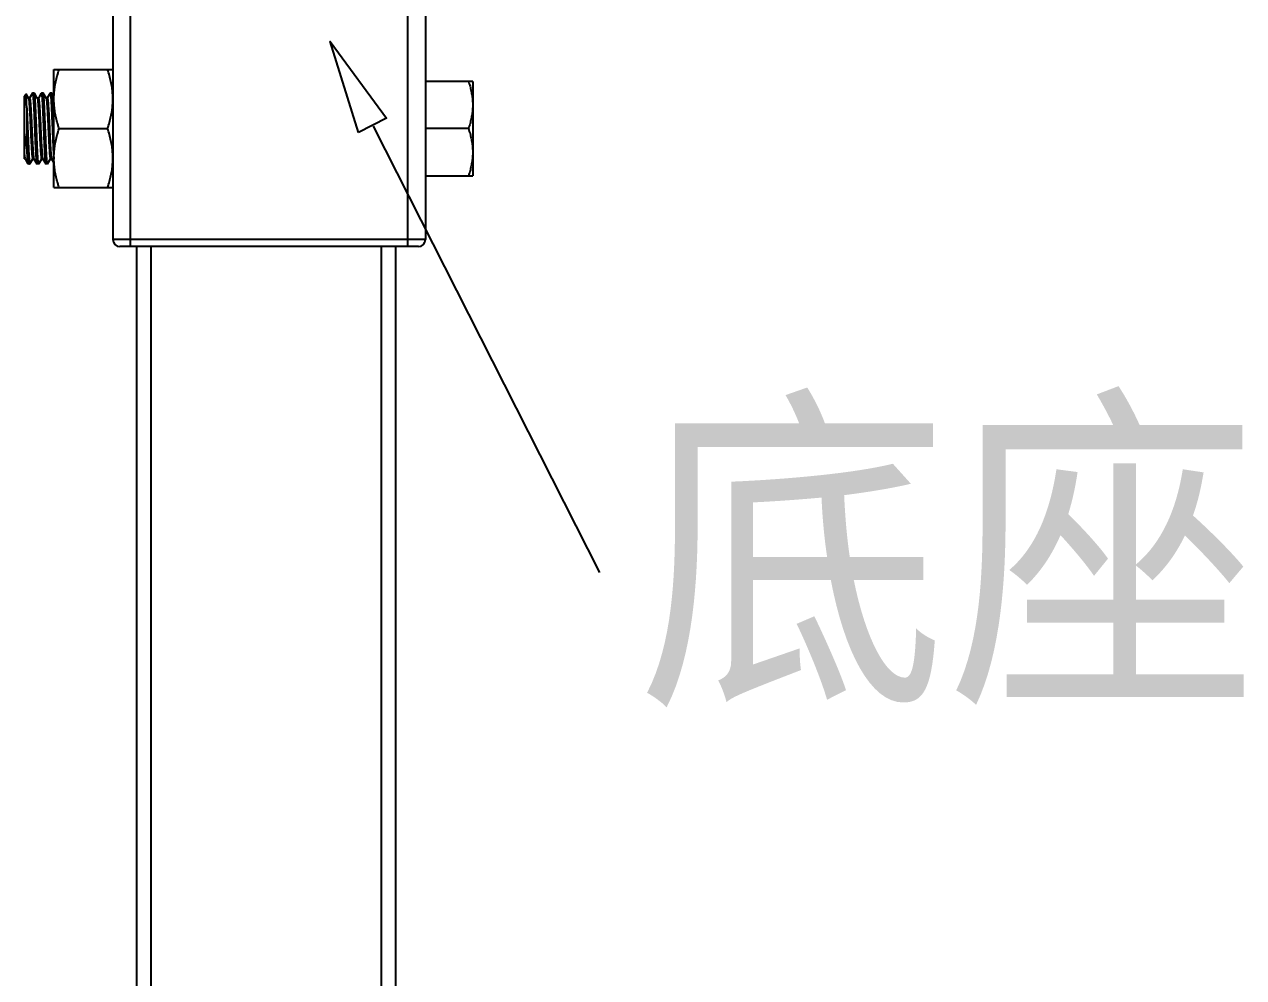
# Model space of a CAD drawing. Extents: x 1060579 to 1383165, y 581819 to 1037910.
# Drawn here: x 1272041 to 1273005, y 854992 to 855745 of the extents above; entities that cross this region are included whole.
import ezdxf

# ---------------------------------------------------------------- set-up
doc = ezdxf.new("R2010")
doc.units = 0
doc.header["$LTSCALE"] = 1000
doc.header["$MEASUREMENT"] = 0
doc.layers.add('02___PRT_ALL_AXES', color=7, linetype='Continuous')
doc.layers.add('03___PRT_ALL_CURVES', color=7, linetype='Continuous')
doc.styles.add('_TEL_DIM', font='SIMPLEX', dxfattribs={"width": 0.8, "height": 3.5, "bigfont": 'HZTXT'})

msp = doc.modelspace()

# ---------------------------------------------------------------- linework, layer by layer
at = {"color": 0, "linetype": 'Continuous'}
for p, q in [((1272124.78, 855569.54), (1272124.78, 855942.87)), ((1272344.12, 855569.54), (1272344.12, 855942.87)), ((1272110.78, 855937.27), (1272110.78, 855575.14)), ((1272358.12, 855937.27), (1272358.12, 855575.14)), ((1272047.12, 855690.8), (1272044.83, 855686.85)), ((1272047.12, 855690.8), (1272047.2, 855690.87)), ((1272048.68, 855690.8), (1272048.6, 855690.87)), ((1272050.98, 855686.83), (1272048.68, 855690.8)), ((1272054.12, 855690.8), (1272051.83, 855686.85)), ((1272054.12, 855690.8), (1272054.2, 855690.87)), ((1272055.68, 855690.8), (1272055.6, 855690.87)), ((1272057.98, 855686.83), (1272055.68, 855690.8)), ((1272061.12, 855690.8), (1272058.83, 855686.85)), ((1272061.12, 855690.8), (1272061.2, 855690.87)), ((1272062.68, 855690.8), (1272062.6, 855690.87)), ((1272064.12, 855688.32), (1272062.68, 855690.8)), ((1272040.78, 855688.54), (1272042.04, 855690.11)), ((1272040.78, 855638.91), (1272040.78, 855688.54)), ((1272042.09, 855690.1), (1272042.04, 855690.11)), ((1272043.98, 855686.83), (1272042.09, 855690.1)), ((1272043.92, 855686.68), (1272043.97, 855686.61)), ((1272044.02, 855686.75), (1272043.98, 855686.83)), ((1272044.87, 855686.83), (1272044.02, 855686.83)), ((1272051.02, 855686.75), (1272050.98, 855686.83)), ((1272051.87, 855686.83), (1272051.02, 855686.83)), ((1272058.02, 855686.75), (1272057.98, 855686.83)), ((1272058.87, 855686.83), (1272058.02, 855686.83)), ((1272042.65, 855679.32), (1272042.65, 855646.41)), ((1272040.78, 855638.91), (1272041.28, 855638.91)), ((1272041.28, 855638.99), (1272041.32, 855638.91)), ((1272041.32, 855638.91), (1272043.62, 855634.94)), ((1272043.62, 855634.94), (1272043.7, 855634.87)), ((1272045.1, 855634.87), (1272045.18, 855634.94)), ((1272045.18, 855634.94), (1272047.47, 855638.89)), ((1272047.43, 855638.91), (1272048.28, 855638.91)), ((1272048.28, 855638.99), (1272048.32, 855638.91)), ((1272048.32, 855638.91), (1272050.62, 855634.94)), ((1272050.62, 855634.94), (1272050.7, 855634.87)), ((1272052.18, 855634.94), (1272052.1, 855634.87)), ((1272052.18, 855634.94), (1272054.47, 855638.89)), ((1272054.43, 855638.91), (1272055.28, 855638.91)), ((1272055.28, 855638.99), (1272055.32, 855638.91)), ((1272055.32, 855638.91), (1272057.62, 855634.94)), ((1272057.62, 855634.94), (1272057.7, 855634.87)), ((1272059.18, 855634.94), (1272059.1, 855634.87)), ((1272059.18, 855634.94), (1272061.47, 855638.89)), ((1272061.43, 855638.91), (1272062.28, 855638.91)), ((1272062.28, 855638.99), (1272062.32, 855638.91)), ((1272062.32, 855638.91), (1272064.12, 855635.81)), ((1272064.05, 855639.53), (1272064.12, 855638.73)), ((1272358.12, 855575.14), (1272110.78, 855575.14)), ((1272352.52, 855569.54), (1272116.38, 855569.54))]:
    msp.add_line(p, q, dxfattribs=at)
at = {"color": 7, "linetype": 'Continuous'}
for p, q in [((1272129.45, 855569.54), (1272129.45, 852524.01)), ((1272140.83, 855569.54), (1272140.83, 852524.01)), ((1272322.97, 855569.54), (1272322.97, 852524.01)), ((1272334.35, 855569.54), (1272334.35, 852524.01))]:
    msp.add_line(p, q, dxfattribs=at)
at = {"color": 4}
msp.add_lwpolyline([(1272305.2, 855659.78), (1272282.55, 855731.79), (1272327.33, 855671.02)], close=True, dxfattribs=at)
at = {"color": 4, "extrusion": (0.891649, 0.452728, 0), "elevation": 1521842.87}
msp.add_lwpolyline([(186939.15, 0), (186543.48, 0)], dxfattribs=at)
at = {"color": 4, "extrusion": (0, 1, 0), "elevation": 855312.6}
msp.add_lwpolyline([(-1272495.4, 0), (-1272495.58, 0)], dxfattribs=at)
at = {"color": 0, "linetype": 'Continuous'}
for centre, start, end in [((1272116.38, 855575.14), 180, 270), ((1272352.52, 855575.14), 270, 0)]:
    msp.add_arc(centre, 5.6, start, end, dxfattribs=at)
for points, start_tangent, end_tangent in [([(1272047.2, 855690.87), (1272047.21, 855690.87), (1272047.43, 855690.29), (1272047.65, 855688.68), (1272047.86, 855686.07), (1272048.08, 855682.59), (1272048.3, 855678.35), (1272048.52, 855673.49), (1272048.73, 855668.28), (1272048.95, 855662.87)], (0.933337, 0.359002), (0.039757, -0.999209)), ([(1272050.35, 855662.87), (1272050.13, 855668.33), (1272049.91, 855673.66), (1272049.69, 855678.54), (1272049.47, 855682.73), (1272049.25, 855686.2), (1272049.03, 855688.81), (1272048.81, 855690.39), (1272048.66, 855690.8)], (-0.039757, 0.999209), (-0.489832, 0.871817)), ([(1272054.2, 855690.87), (1272054.41, 855690.39), (1272054.63, 855688.81), (1272054.85, 855686.2), (1272055.07, 855682.73), (1272055.29, 855678.54), (1272055.51, 855673.66), (1272055.73, 855668.33), (1272055.95, 855662.87)], (0.933344, -0.358982), (0.039757, -0.999209)), ([(1272057.35, 855662.87), (1272057.13, 855668.28), (1272056.92, 855673.51), (1272056.7, 855678.38), (1272056.48, 855682.62), (1272056.26, 855686.09), (1272056.04, 855688.69), (1272055.83, 855690.3), (1272055.68, 855690.81)], (-0.039757, 0.999209), (-0.472755, 0.881194)), ([(1272061.2, 855690.87), (1272061.21, 855690.87), (1272061.43, 855690.3), (1272061.64, 855688.69), (1272061.86, 855686.09), (1272062.08, 855682.62), (1272062.3, 855678.38), (1272062.52, 855673.51), (1272062.73, 855668.28), (1272062.95, 855662.87)], (0.95085, 0.309652), (0.039757, -0.999209)), ([(1272064.12, 855668.68), (1272063.91, 855673.64), (1272063.69, 855678.51), (1272063.48, 855682.7), (1272063.26, 855686.17), (1272063.03, 855688.79), (1272062.81, 855690.38), (1272062.66, 855690.8)], (-0.040733, 0.99917), (-0.48609, 0.873909)), ([(1272042.65, 855679.32), (1272042.53, 855683.2), (1272042.41, 855686.31), (1272042.28, 855688.54), (1272042.16, 855689.81), (1272042.05, 855690.08)], (-0.029159, 0.999575), (-0.544269, 0.838911)), ([(1272043.97, 855686.61), (1272044.3, 855685.54), (1272044.54, 855683.41), (1272044.77, 855680.36), (1272045.01, 855676.54), (1272045.24, 855672.11), (1272045.48, 855667.27), (1272045.71, 855662.24), (1272045.95, 855657.23), (1272046.18, 855652.48), (1272046.42, 855648.18), (1272046.66, 855644.54), (1272046.89, 855641.71), (1272047.13, 855639.83), (1272047.36, 855638.96), (1272047.4, 855638.98)], (0.475687, -0.879614), (0.880301, 0.474416)), ([(1272044.81, 855686.72), (1272045.24, 855685.54), (1272045.47, 855683.41), (1272045.71, 855680.36), (1272045.94, 855676.54), (1272046.18, 855672.11), (1272046.41, 855667.27), (1272046.65, 855662.24), (1272046.88, 855657.23), (1272047.12, 855652.48), (1272047.35, 855648.18), (1272047.59, 855644.54), (1272047.82, 855641.71), (1272048.06, 855639.83), (1272048.14, 855639.09)], (0.872469, -0.48867), (0.327816, -0.944742)), ([(1272050.99, 855686.72), (1272051.13, 855686.48)], (0.596616, -0.802527), (0.427002, -0.904251)), ([(1272051.13, 855686.48), (1272051.36, 855685.1), (1272051.6, 855682.73), (1272051.83, 855679.47), (1272052.07, 855675.48), (1272052.3, 855670.93), (1272052.54, 855666.02), (1272052.77, 855660.98), (1272053.01, 855656.01), (1272053.24, 855651.35), (1272053.48, 855647.2), (1272053.71, 855643.75), (1272053.95, 855641.15), (1272054.18, 855639.51), (1272054.42, 855638.91), (1272054.43, 855638.92)], (0.427002, -0.904251), (0.915311, 0.402748)), ([(1272051.85, 855686.8), (1272052.06, 855686.48), (1272052.29, 855685.1), (1272052.53, 855682.73), (1272052.77, 855679.47), (1272053, 855675.48), (1272053.24, 855670.93), (1272053.47, 855666.02), (1272053.71, 855660.98), (1272053.94, 855656.01), (1272054.18, 855651.35), (1272054.41, 855647.2), (1272054.65, 855643.75), (1272054.88, 855641.15), (1272055.12, 855639.51), (1272055.21, 855639.15)], (0.826116, -0.563501), (0.291356, -0.956615)), ([(1272058.03, 855686.76), (1272058.1, 855686.59)], (0.474517, -0.880247), (0.291356, -0.956615)), ([(1272058.1, 855686.59), (1272058.18, 855686.23), (1272058.42, 855684.59), (1272058.66, 855681.99), (1272058.89, 855678.54), (1272059.13, 855674.39), (1272059.36, 855669.73), (1272059.6, 855664.77), (1272059.83, 855659.72), (1272060.07, 855654.81), (1272060.3, 855650.26), (1272060.54, 855646.27), (1272060.77, 855643.02), (1272061.01, 855640.65), (1272061.24, 855639.26), (1272061.46, 855638.94)], (0.291356, -0.956615), (0.826116, -0.563501)), ([(1272058.87, 855686.82), (1272058.88, 855686.83), (1272059.12, 855686.23), (1272059.35, 855684.59), (1272059.59, 855681.99), (1272059.82, 855678.54), (1272060.06, 855674.39), (1272060.29, 855669.73), (1272060.53, 855664.77), (1272060.77, 855659.72), (1272061, 855654.81), (1272061.24, 855650.26), (1272061.47, 855646.27), (1272061.71, 855643.02), (1272061.94, 855640.65), (1272062.18, 855639.26)], (0.915311, 0.402748), (0.427002, -0.904251)), ([(1272042.65, 855679.32), (1272042.87, 855674.54), (1272043.09, 855669.29), (1272043.31, 855663.8), (1272043.54, 855658.26), (1272043.76, 855652.91), (1272043.98, 855647.95), (1272044.2, 855643.57), (1272044.42, 855639.95), (1272044.64, 855637.23), (1272044.86, 855635.52), (1272045.08, 855634.88), (1272045.1, 855634.88)], (0.049111, -0.998793), (0.866249, 0.499612)), ([(1272048.95, 855662.87), (1272049.17, 855657.42), (1272049.39, 855652.09), (1272049.61, 855647.22), (1272049.83, 855643.03), (1272050.05, 855639.56), (1272050.27, 855636.94), (1272050.49, 855635.36), (1272050.64, 855634.95)], (0.039757, -0.999209), (0.487768, -0.872973)), ([(1272052.1, 855634.87), (1272052.09, 855634.87), (1272051.87, 855635.45), (1272051.66, 855637.06), (1272051.44, 855639.66), (1272051.22, 855643.14), (1272051, 855647.38), (1272050.79, 855652.24), (1272050.57, 855657.46), (1272050.35, 855662.87)], (-0.942585, -0.333967), (-0.039757, 0.999209)), ([(1272055.95, 855662.87), (1272056.17, 855657.46), (1272056.39, 855652.24), (1272056.6, 855647.38), (1272056.82, 855643.14), (1272057.04, 855639.66), (1272057.26, 855637.06), (1272057.47, 855635.45), (1272057.62, 855634.94)], (0.039757, -0.999209), (0.472977, -0.881075)), ([(1272059.1, 855634.88), (1272058.9, 855635.35), (1272058.67, 855636.92), (1272058.45, 855639.53), (1272058.23, 855642.99), (1272058.01, 855647.19), (1272057.79, 855652.08), (1272057.57, 855657.41), (1272057.35, 855662.87)], (-0.925056, 0.37983), (-0.039757, 0.999209)), ([(1272062.95, 855662.87), (1272063.17, 855657.41), (1272063.39, 855652.08), (1272063.61, 855647.19), (1272063.83, 855642.99), (1272064.05, 855639.53)], (0.039757, -0.999209), (0.085084, -0.996374)), ([(1272040.78, 855658.73), (1272041.41, 855654.58), (1272042.04, 855650.43), (1272042.65, 855646.41)], (0.151381, -0.988475), (0.154547, -0.987985)), ([(1272042.65, 855646.41), (1272042.86, 855642.41), (1272043.08, 855639.13), (1272043.29, 855636.72), (1272043.51, 855635.29), (1272043.65, 855634.95)], (0.049134, -0.998792), (0.513805, -0.857907)), ([(1272040.78, 855642.12), (1272041.02, 855640.09), (1272041.25, 855639.04), (1272041.27, 855639.04)], (0.092607, -0.995703), (0.984784, 0.173782)), ([(1272048.14, 855639.09), (1272048.28, 855638.96)], (0.327816, -0.944742), (0.980432, 0.196859)), ([(1272055.21, 855639.15), (1272055.27, 855638.99)], (0.291356, -0.956615), (0.474517, -0.880247)), ([(1272062.18, 855639.26), (1272062.32, 855639.02)], (0.427002, -0.904251), (0.596616, -0.802527))]:
    msp.add_spline(points, degree=3, dxfattribs=dict(at, start_tangent=start_tangent, end_tangent=end_tangent))
at = {"layer": '02___PRT_ALL_AXES', "color": 0, "linetype": 'Continuous'}
for p, q in [((1272064.12, 855616.2), (1272064.12, 855709.54)), ((1272064.12, 855709.54), (1272110.78, 855709.54)), ((1272048.6, 855690.87), (1272047.2, 855690.87)), ((1272055.6, 855690.87), (1272054.2, 855690.87)), ((1272062.6, 855690.87), (1272061.2, 855690.87)), ((1272395.45, 855700.2), (1272358.12, 855700.2)), ((1272395.45, 855700.2), (1272395.45, 855625.54)), ((1272068.29, 855662.87), (1272106.62, 855662.87)), ((1272392.12, 855662.87), (1272358.12, 855662.87)), ((1272045.1, 855634.87), (1272043.7, 855634.87)), ((1272052.1, 855634.87), (1272050.7, 855634.87)), ((1272059.1, 855634.87), (1272057.7, 855634.87)), ((1272358.12, 855625.54), (1272395.45, 855625.54)), ((1272064.12, 855616.2), (1272110.78, 855616.2))]:
    msp.add_line(p, q, dxfattribs=at)
for points, start_tangent, end_tangent in [([(1272064.12, 855686.2), (1272064.29, 855690.78), (1272064.8, 855695.37), (1272065.64, 855699.98), (1272066.8, 855704.67), (1272068.29, 855709.54)], (0, 1), (0.316228, 0.948683)), ([(1272110.78, 855686.2), (1272110.61, 855690.78), (1272110.1, 855695.37), (1272109.26, 855699.98), (1272108.11, 855704.67), (1272106.62, 855709.54)], (0, 1), (-0.316228, 0.948683)), ([(1272392.12, 855700.2), (1272393.31, 855696.31), (1272394.23, 855692.56), (1272394.9, 855688.87), (1272395.31, 855685.2), (1272395.45, 855681.54)], (0.316228, -0.948683), (0, -1)), ([(1272068.29, 855662.87), (1272066.8, 855667.74), (1272065.64, 855672.43), (1272064.8, 855677.04), (1272064.29, 855681.63), (1272064.12, 855686.2)], (-0.316228, 0.948683), (-0.000001, 1)), ([(1272106.62, 855662.87), (1272108.11, 855667.74), (1272109.26, 855672.43), (1272110.1, 855677.04), (1272110.61, 855681.63), (1272110.78, 855686.2)], (0.316228, 0.948683), (0.000001, 1)), ([(1272395.45, 855681.54), (1272395.31, 855677.87), (1272394.9, 855674.21), (1272394.23, 855670.52), (1272393.31, 855666.76), (1272392.12, 855662.87)], (-0.000001, -1), (-0.316228, -0.948683)), ([(1272064.12, 855639.54), (1272064.29, 855644.12), (1272064.8, 855648.7), (1272065.64, 855653.31), (1272066.8, 855658), (1272068.29, 855662.87)], (0, 1), (0.316228, 0.948683)), ([(1272110.78, 855639.54), (1272110.61, 855644.12), (1272110.1, 855648.7), (1272109.26, 855653.31), (1272108.11, 855658), (1272106.62, 855662.87)], (0, 1), (-0.316228, 0.948683)), ([(1272392.12, 855662.87), (1272393.31, 855658.98), (1272394.23, 855655.22), (1272394.9, 855651.54), (1272395.31, 855647.87), (1272395.45, 855644.2)], (0.316228, -0.948683), (0, -1)), ([(1272395.45, 855644.2), (1272395.31, 855640.54), (1272394.9, 855636.87), (1272394.23, 855633.19), (1272393.31, 855629.43), (1272392.12, 855625.54)], (-0.000001, -1), (-0.316228, -0.948683)), ([(1272068.29, 855616.2), (1272066.8, 855621.07), (1272065.64, 855625.76), (1272064.8, 855630.38), (1272064.29, 855634.96), (1272064.12, 855639.54)], (-0.316228, 0.948683), (-0.000001, 1)), ([(1272106.62, 855616.2), (1272108.11, 855621.07), (1272109.26, 855625.76), (1272110.1, 855630.38), (1272110.61, 855634.96), (1272110.78, 855639.54)], (0.316228, 0.948683), (0.000001, 1))]:
    msp.add_spline(points, degree=3, dxfattribs=dict(at, start_tangent=start_tangent, end_tangent=end_tangent))
at = {"layer": '03___PRT_ALL_CURVES', "color": 0, "linetype": 'Continuous'}
msp.add_line((1272395.45, 855700.2), (1272395.45, 855625.54), dxfattribs=at)

# ---------------------------------------------------------------- texts
at = {"color": 4, "insert": (1272525.74, 855428.16), "char_height": 200, "width": 631, "attachment_point": 1, "style": '_TEL_DIM'}
msp.add_mtext('\\fￋￎￌﾣﾤ|b0|i0|c134|p2;\\W0.9000000000;\\T1.0000000000;\\o\\l底座', dxfattribs=at)

doc.saveas('drawing.dxf')
